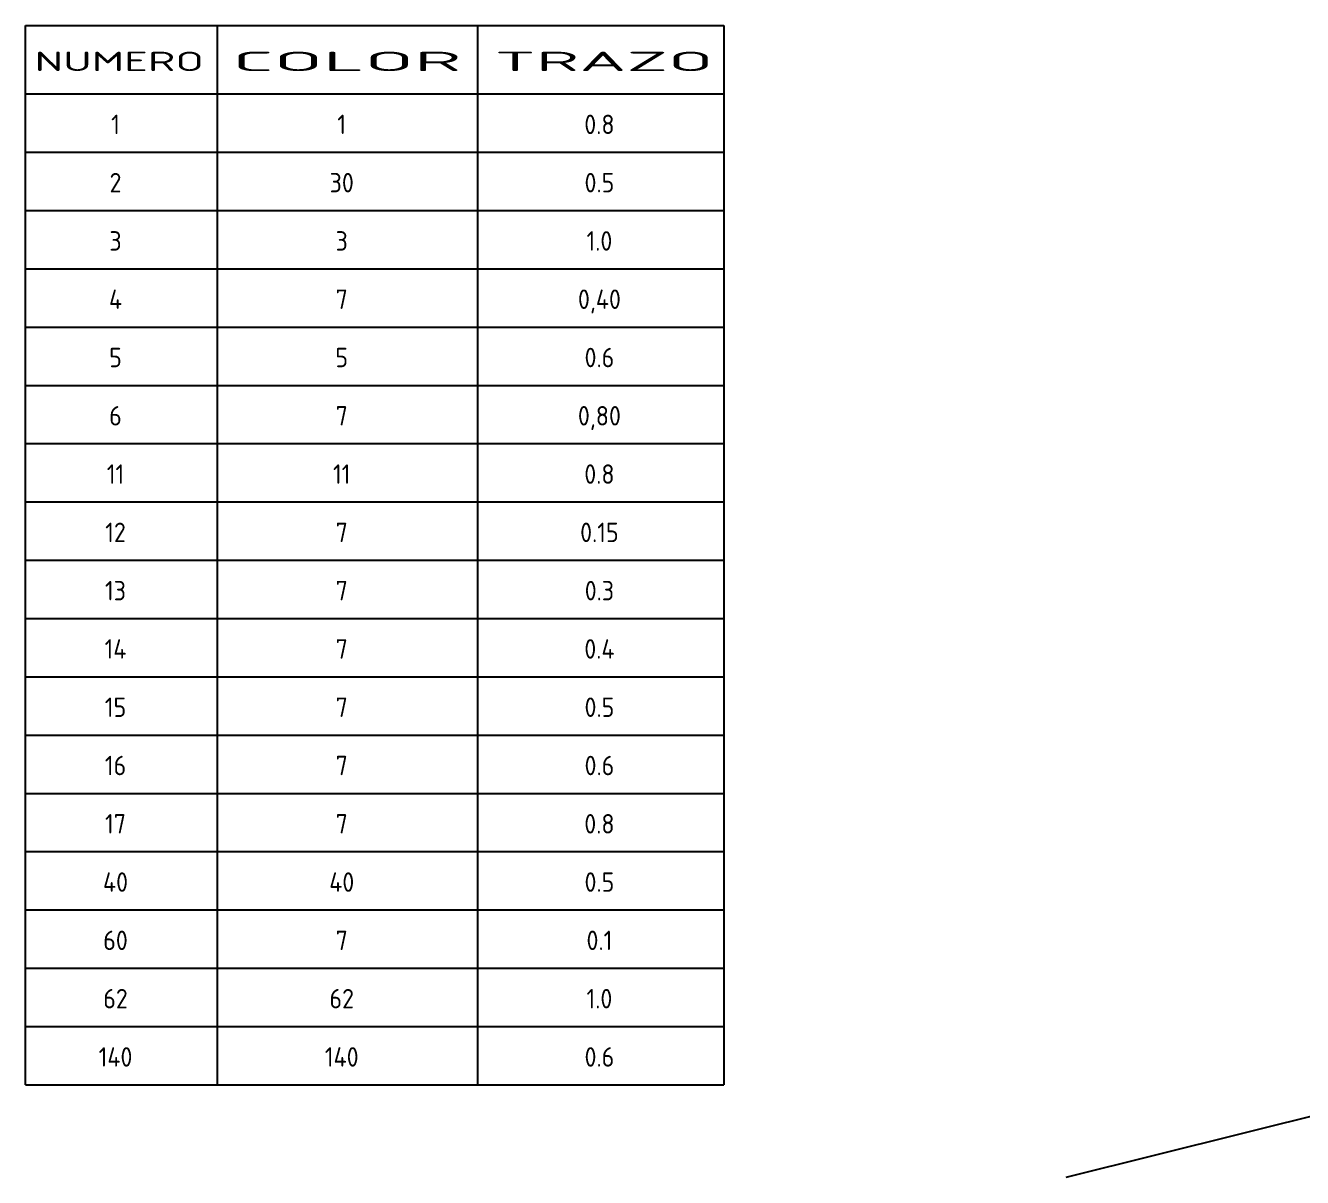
# Model space of a CAD drawing. Extents: x -48 to 13651, y -112 to 3468.
# Drawn here: x 385 to 1042, y -112 to 481 of the extents above; entities that cross this region are included whole.
import ezdxf
from ezdxf.enums import TextEntityAlignment as Align

# ---------------------------------------------------------------- set-up
doc = ezdxf.new("R2010")
doc.units = 0
doc.header["$LTSCALE"] = 6
doc.header["$MEASUREMENT"] = 0
doc.layers.add('ATENCION', color=7, linetype='CONTINUOUS', plot=False)
doc.layers.add('MANZANAS', color=7, linetype='CONTINUOUS')
doc.styles.add('ABADIMTCONDE', font='isocp.shx')

msp = doc.modelspace()

# ---------------------------------------------------------------- linework, layer by layer
at = {"layer": 'ATENCION', "color": 13}
for p, q in [((384.686, 481.282), (744.063, 481.282)), ((384.686, -63.895), (384.686, 481.282)), ((744.063, 481.282), (744.063, -63.895))]:
    msp.add_line(p, q, dxfattribs=at)
at = {"layer": 'ATENCION', "color": 13, "ltscale": 0.1}
for p, q in [((483.289, 481.307), (483.289, -63.895)), ((617.274, 481.307), (617.274, -63.895)), ((384.686, 446.105), (744.063, 446.105)), ((384.686, 416.105), (744.063, 416.105)), ((384.686, 386.105), (744.063, 386.105)), ((384.686, 356.105), (744.063, 356.105)), ((384.686, 326.105), (744.063, 326.105)), ((384.686, 296.105), (744.063, 296.105)), ((384.686, 266.105), (744.063, 266.105)), ((384.686, 236.105), (744.063, 236.105)), ((384.686, 206.105), (744.063, 206.105)), ((384.686, 176.105), (744.063, 176.105)), ((384.686, 146.105), (744.063, 146.105)), ((384.686, 116.105), (744.063, 116.105)), ((384.686, 86.105), (744.063, 86.105)), ((384.686, 56.105), (744.063, 56.105)), ((384.686, 26.105), (744.063, 26.105)), ((384.686, -3.895), (744.063, -3.895)), ((384.686, -33.895), (744.063, -33.895)), ((384.686, -63.895), (744.063, -63.895))]:
    msp.add_line(p, q, dxfattribs=at)
at = {"layer": 'MANZANAS'}
msp.add_line((1062.147, -76.194), (920.169, -111.593), dxfattribs=at)

# ---------------------------------------------------------------- texts
at = {"layer": 'ATENCION', "color": 13, "ltscale": 0.1, "style": 'ABADIMTCONDE'}
for s, width, p, p2 in [('NUMERO', 1.87397, (389.353, 457.857), (476.493, 457.857)), ('COLOR', 3.23248, (491.145, 457.857), (609.13, 457.857)), ('TRAZO', 2.850316, (626.095, 457.857), (738.683, 457.857))]:
    msp.add_text(s, height=10, dxfattribs=dict(at, width=width)).set_placement(p, p2, align=Align.FIT)
for s, p in [('1', (430.995, 422.44)), ('1', (547.438, 422.44)), ('0.8', (680.076, 422.44)), ('2', (430.995, 392.44)), ('30', (547.438, 392.44)), ('0.5', (680.076, 392.44)), ('3', (430.995, 362.44)), ('3', (547.438, 362.44)), ('1.0', (680.076, 362.44)), ('4', (430.995, 332.44)), ('7', (547.438, 332.44)), ('0,40', (680.076, 332.44)), ('5', (430.995, 302.44)), ('5', (547.438, 302.44)), ('0.6', (680.076, 302.44)), ('6', (430.995, 272.44)), ('7', (547.438, 272.44)), ('0,80', (680.076, 272.44)), ('11', (430.995, 242.44)), ('11', (547.438, 242.44)), ('0.8', (680.076, 242.44)), ('12', (430.995, 212.44)), ('7', (547.438, 212.44)), ('0.15', (680.076, 212.44)), ('13', (430.995, 182.44)), ('7', (547.438, 182.44)), ('0.3', (680.076, 182.44)), ('14', (430.995, 152.44)), ('7', (547.438, 152.44)), ('0.4', (680.076, 152.44)), ('15', (430.995, 122.44)), ('7', (547.438, 122.44)), ('0.5', (680.076, 122.44)), ('16', (430.995, 92.44)), ('7', (547.438, 92.44)), ('0.6', (680.076, 92.44)), ('17', (430.995, 62.44)), ('7', (547.438, 62.44)), ('0.8', (680.076, 62.44)), ('40', (430.995, 32.44)), ('40', (547.438, 32.44)), ('0.5', (680.076, 32.44)), ('60', (430.995, 2.44)), ('7', (547.438, 2.44)), ('0.1', (680.076, 2.44)), ('62', (430.995, -27.56)), ('62', (547.438, -27.56)), ('1.0', (680.076, -27.56)), ('140', (430.995, -57.56)), ('140', (547.438, -57.56)), ('0.6', (680.076, -57.56))]:
    msp.add_text(s, height=10, dxfattribs=at).set_placement(p, align=Align.BOTTOM_CENTER)

doc.saveas('drawing.dxf')
